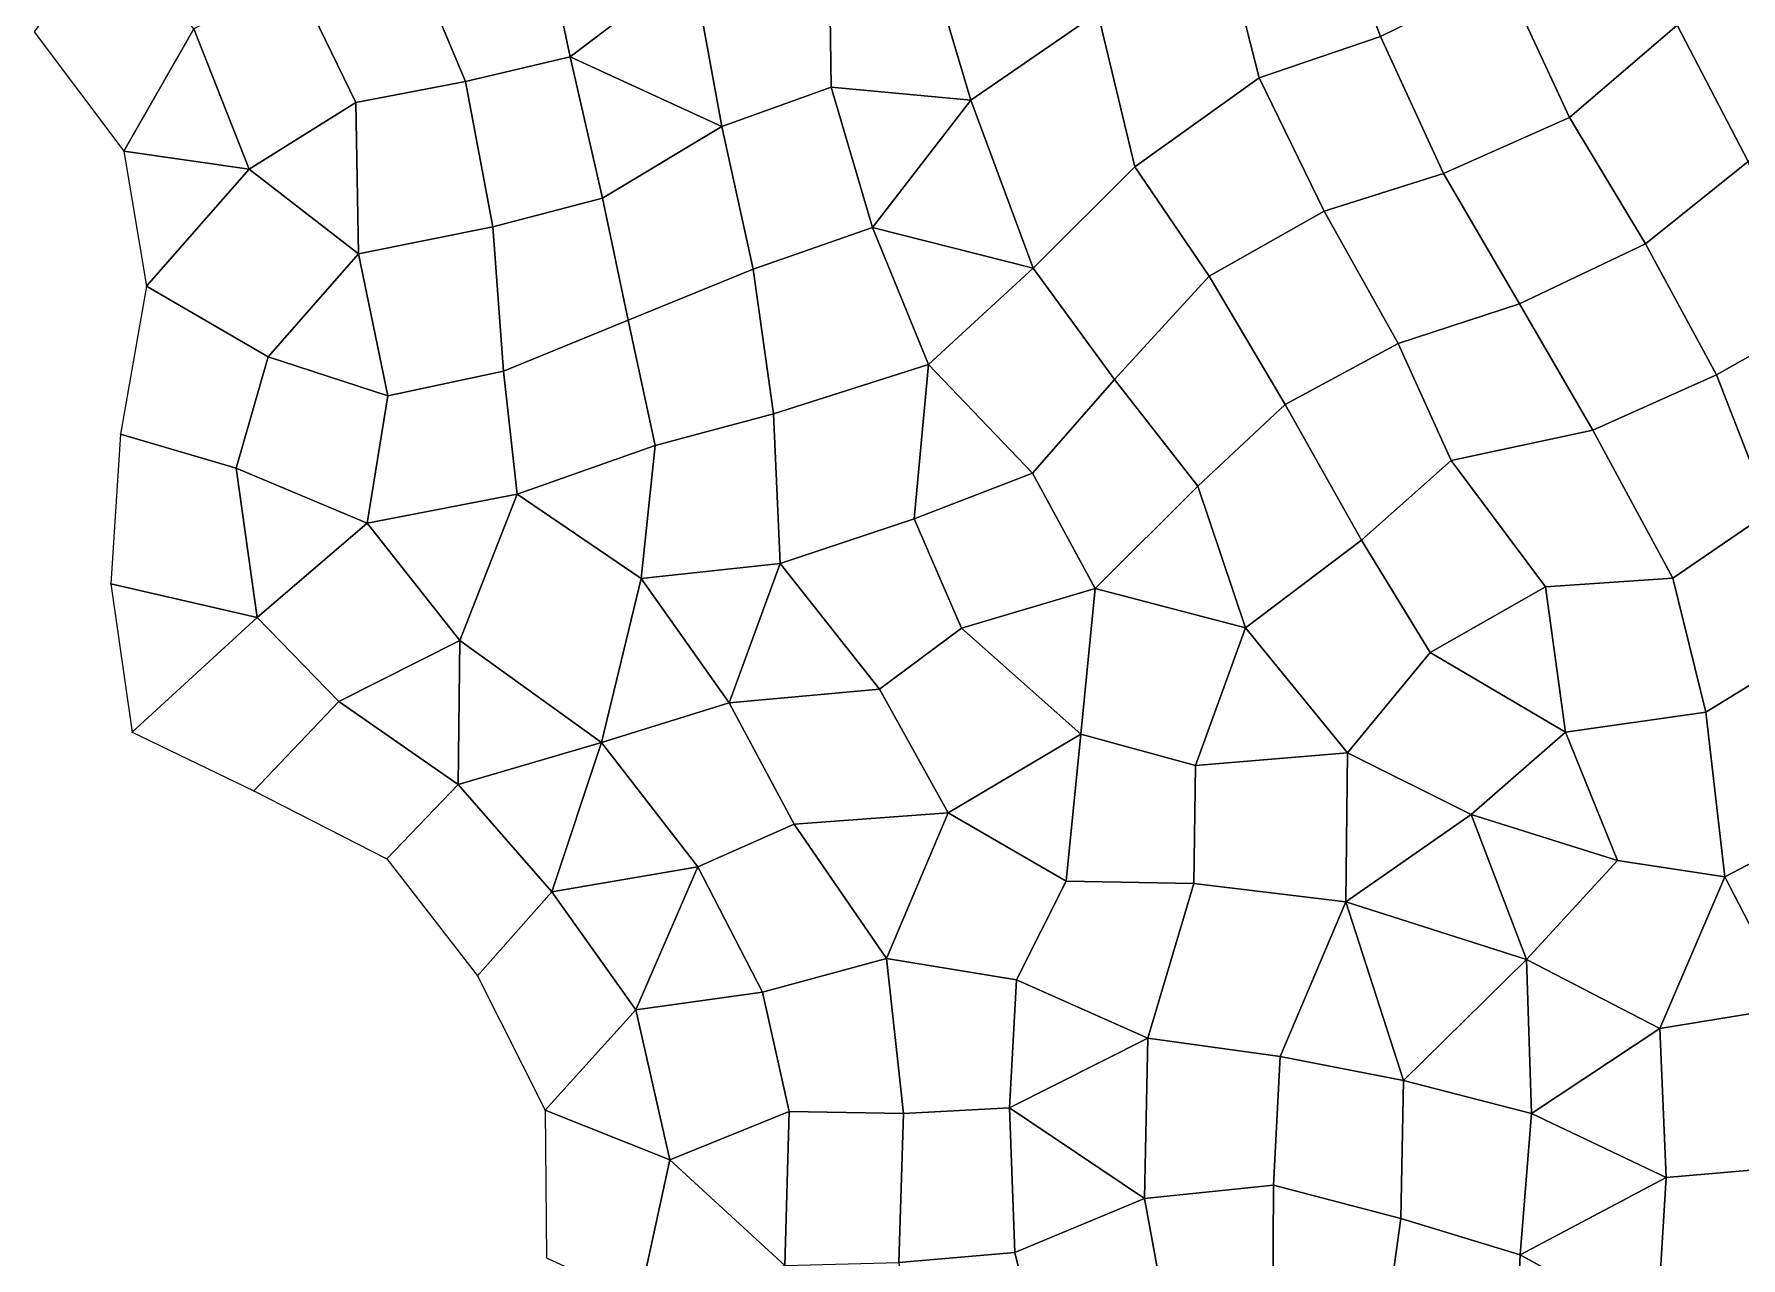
# Model space of a CAD drawing. Extents: x 727294 to 731543, y 8575035 to 8579824.
# Drawn here: x 730247.3 to 730474.3, y 8578782.5 to 8578945.2 of the extents above; entities that cross this region are included whole.
import ezdxf

# ---------------------------------------------------------------- set-up
doc = ezdxf.new("R2010")
doc.units = 0
for name, color, linetype in [('MESH_BOUND', 25, 'CONTINUOUS'), ('MESH_ELEMS', 250, 'CONTINUOUS'), ('MESH_NODES', 18, 'CONTINUOUS')]:
    doc.layers.add(name, color=color, linetype=linetype)

msp = doc.modelspace()

# ---------------------------------------------------------------- linework, layer by layer
at = {"layer": 'MESH_BOUND', "color": 25}
for points in [[(730247.3, 8578945.57, 38.17), (730259.23, 8578929.7, 38.17)], [(730259.23, 8578929.7, 38.17), (730262.23, 8578911.74, 38.17)], [(730262.23, 8578911.74, 38.17), (730258.77, 8578892.05, 38.16)], [(730258.77, 8578892.05, 38.16), (730257.51, 8578872.16, 38.17)], [(730257.51, 8578872.16, 38.17), (730260.32, 8578852.45, 38.16)], [(730260.32, 8578852.45, 38.16), (730276.51, 8578844.63, 37.24)], [(730276.51, 8578844.63, 37.24), (730294.2, 8578835.58, 38.11)], [(730294.2, 8578835.58, 38.11), (730306.28, 8578820.03, 38.16)], [(730306.28, 8578820.03, 38.16), (730315.27, 8578802.19, 38.14)], [(730315.27, 8578802.19, 38.14), (730315.45, 8578782.54, 38.17)]]:
    msp.add_polyline3d(points, dxfattribs=at)
at = {"layer": 'MESH_ELEMS', "color": 179}
for points in [[(730442.82, 8578953.01, 31.47), (730435.67, 8578971.24, 32.06), (730419.52, 8578963.16, 32.32), (730426.4, 8578944.92, 31.87)], [(730365.95, 8578956.4, 33.81), (730371.92, 8578936.48, 32.92), (730388.79, 8578948.09, 33.02), (730382.79, 8578967.76, 33.23)], [(730419.52, 8578963.16, 32.32), (730404.98, 8578960.19, 32.92), (730410.24, 8578939.45, 32.45), (730426.4, 8578944.92, 31.87)], [(730442.82, 8578953.01, 31.47), (730451.55, 8578934.18, 30.72), (730465.87, 8578946.43, 30.67), (730456.18, 8578961.52, 31.38)], [(730247.3, 8578945.57, 38.17), (730259.23, 8578929.7, 38.17), (730268.55, 8578945.94, 37.87), (730257.39, 8578959.39, 38.13)], [(730304.67, 8578938.95, 35.87), (730318.62, 8578942.24, 35.59), (730314.84, 8578959.94, 34.94), (730297.13, 8578956.88, 35.88)], [(730318.62, 8578942.24, 35.59), (730334.81, 8578954.54, 34.55), (730314.84, 8578959.94, 34.94), (730318.62, 8578942.24, 35.59)], [(730388.79, 8578948.09, 33.02), (730393.7, 8578927.61, 31.85), (730410.24, 8578939.45, 32.45), (730404.98, 8578960.19, 32.92)], [(730492.38, 8578945.56, 30.28), (730478.79, 8578959.7, 30.7), (730465.87, 8578946.43, 30.67), (730475.29, 8578928.32, 29.87)], [(730297.13, 8578956.88, 35.88), (730282.02, 8578952.77, 36.02), (730290.11, 8578936.16, 35.87), (730304.67, 8578938.95, 35.87)], [(730318.62, 8578942.24, 35.59), (730338.77, 8578932.95, 33.77), (730334.81, 8578954.54, 34.55), (730318.62, 8578942.24, 35.59)], [(730353.32, 8578938.19, 33.64), (730353.09, 8578954.11, 33.88), (730334.81, 8578954.54, 34.55), (730338.77, 8578932.95, 33.77)], [(730353.32, 8578938.19, 33.64), (730371.92, 8578936.48, 32.92), (730365.95, 8578956.4, 33.81), (730353.09, 8578954.11, 33.88)], [(730290.11, 8578936.16, 35.87), (730282.02, 8578952.77, 36.02), (730268.55, 8578945.94, 37.87), (730275.91, 8578927.28, 37.74)], [(730451.55, 8578934.18, 30.72), (730442.82, 8578953.01, 31.47), (730426.4, 8578944.92, 31.87), (730434.76, 8578926.71, 31.06)], [(730393.7, 8578927.61, 31.85), (730388.79, 8578948.09, 33.02), (730371.92, 8578936.48, 32.92), (730380.19, 8578914.13, 31.93)], [(730259.23, 8578929.7, 38.17), (730275.91, 8578927.28, 37.74), (730268.55, 8578945.94, 37.87), (730259.23, 8578929.7, 38.17)], [(730451.55, 8578934.18, 30.72), (730461.64, 8578917.35, 29.37), (730475.29, 8578928.32, 29.87), (730465.87, 8578946.43, 30.67)], [(730418.91, 8578921.72, 30.95), (730434.76, 8578926.71, 31.06), (730426.4, 8578944.92, 31.87), (730410.24, 8578939.45, 32.45)], [(730304.67, 8578938.95, 35.87), (730308.33, 8578919.63, 35.54), (730322.92, 8578923.45, 33.76), (730318.62, 8578942.24, 35.59)], [(730338.77, 8578932.95, 33.77), (730318.62, 8578942.24, 35.59), (730322.92, 8578923.45, 33.76), (730338.77, 8578932.95, 33.77)], [(730290.11, 8578936.16, 35.87), (730290.43, 8578916.04, 35.54), (730308.33, 8578919.63, 35.54), (730304.67, 8578938.95, 35.87)], [(730418.91, 8578921.72, 30.95), (730410.24, 8578939.45, 32.45), (730393.7, 8578927.61, 31.85), (730403.6, 8578913.07, 31.22)], [(730358.83, 8578919.55, 32.3), (730353.32, 8578938.19, 33.64), (730338.77, 8578932.95, 33.77), (730342.94, 8578914.02, 32.95)], [(730371.92, 8578936.48, 32.92), (730353.32, 8578938.19, 33.64), (730358.83, 8578919.55, 32.3), (730371.92, 8578936.48, 32.92)], [(730380.19, 8578914.13, 31.93), (730371.92, 8578936.48, 32.92), (730358.83, 8578919.55, 32.3), (730380.19, 8578914.13, 31.93)], [(730290.11, 8578936.16, 35.87), (730275.91, 8578927.28, 37.74), (730290.43, 8578916.04, 35.54), (730290.11, 8578936.16, 35.87)], [(730444.87, 8578909.38, 30.11), (730461.64, 8578917.35, 29.37), (730451.55, 8578934.18, 30.72), (730434.76, 8578926.71, 31.06)], [(730322.92, 8578923.45, 33.76), (730326.31, 8578907.21, 32.85), (730342.94, 8578914.02, 32.95), (730338.77, 8578932.95, 33.77)], [(730275.91, 8578927.28, 37.74), (730259.23, 8578929.7, 38.17), (730262.23, 8578911.74, 38.17), (730275.91, 8578927.28, 37.74)], [(730278.43, 8578902.36, 36.25), (730290.43, 8578916.04, 35.54), (730275.91, 8578927.28, 37.74), (730262.23, 8578911.74, 38.17)], [(730380.19, 8578914.13, 31.93), (730391.03, 8578899.34, 30.8), (730403.6, 8578913.07, 31.22), (730393.7, 8578927.61, 31.85)], [(730483.62, 8578907, 28.94), (730475.29, 8578928.32, 29.87), (730461.64, 8578917.35, 29.37), (730471.1, 8578899.96, 28.83)], [(730434.76, 8578926.71, 31.06), (730418.91, 8578921.72, 30.95), (730428.74, 8578904.1, 30.12), (730444.87, 8578909.38, 30.11)], [(730326.31, 8578907.21, 32.85), (730322.92, 8578923.45, 33.76), (730308.33, 8578919.63, 35.54), (730309.72, 8578900.44, 35.34)], [(730428.74, 8578904.1, 30.12), (730418.91, 8578921.72, 30.95), (730403.6, 8578913.07, 31.22), (730413.73, 8578896, 30.17)], [(730309.72, 8578900.44, 35.34), (730308.33, 8578919.63, 35.54), (730290.43, 8578916.04, 35.54), (730294.33, 8578897.16, 35.57)], [(730358.83, 8578919.55, 32.3), (730342.94, 8578914.02, 32.95), (730345.64, 8578894.75, 32.66), (730366.29, 8578901.33, 31.71)], [(730366.29, 8578901.33, 31.71), (730380.19, 8578914.13, 31.93), (730358.83, 8578919.55, 32.3), (730366.29, 8578901.33, 31.71)], [(730290.43, 8578916.04, 35.54), (730278.43, 8578902.36, 36.25), (730294.33, 8578897.16, 35.57), (730290.43, 8578916.04, 35.54)], [(730461.64, 8578917.35, 29.37), (730444.87, 8578909.38, 30.11), (730454.63, 8578892.61, 28.97), (730471.1, 8578899.96, 28.83)], [(730345.64, 8578894.75, 32.66), (730342.94, 8578914.02, 32.95), (730326.31, 8578907.21, 32.85), (730329.91, 8578890.55, 32.74)], [(730391.03, 8578899.34, 30.8), (730380.19, 8578914.13, 31.93), (730366.29, 8578901.33, 31.71), (730380.09, 8578886.89, 31.27)], [(730278.43, 8578902.36, 36.25), (730262.23, 8578911.74, 38.17), (730258.77, 8578892.05, 38.16), (730274.16, 8578887.54, 36.62)], [(730413.73, 8578896, 30.17), (730403.6, 8578913.07, 31.22), (730391.03, 8578899.34, 30.8), (730402.1, 8578885.14, 30.41)], [(730444.87, 8578909.38, 30.11), (730428.74, 8578904.1, 30.12), (730435.82, 8578888.57, 29.44), (730454.63, 8578892.61, 28.97)], [(730309.72, 8578900.44, 35.34), (730311.56, 8578884.08, 33.51), (730329.91, 8578890.55, 32.74), (730326.31, 8578907.21, 32.85)], [(730471.1, 8578899.96, 28.83), (730478.21, 8578881.75, 28.75), (730493.48, 8578888.51, 28.7), (730483.62, 8578907, 28.94)], [(730274.16, 8578887.54, 36.62), (730291.61, 8578880.21, 35.58), (730294.33, 8578897.16, 35.57), (730278.43, 8578902.36, 36.25)], [(730413.73, 8578896, 30.17), (730423.87, 8578877.95, 29.61), (730435.82, 8578888.57, 29.44), (730428.74, 8578904.1, 30.12)], [(730311.56, 8578884.08, 33.51), (730309.72, 8578900.44, 35.34), (730294.33, 8578897.16, 35.57), (730291.61, 8578880.21, 35.58)], [(730364.35, 8578880.82, 31.7), (730366.29, 8578901.33, 31.71), (730345.64, 8578894.75, 32.66), (730346.53, 8578874.86, 32.63)], [(730364.35, 8578880.82, 31.7), (730380.09, 8578886.89, 31.27), (730366.29, 8578901.33, 31.71), (730364.35, 8578880.82, 31.7)], [(730380.09, 8578886.89, 31.27), (730388.46, 8578871.55, 30.44), (730402.1, 8578885.14, 30.41), (730391.03, 8578899.34, 30.8)], [(730454.63, 8578892.61, 28.97), (730465.3, 8578872.92, 28.74), (730478.21, 8578881.75, 28.75), (730471.1, 8578899.96, 28.83)], [(730423.87, 8578877.95, 29.61), (730413.73, 8578896, 30.17), (730402.1, 8578885.14, 30.41), (730408.46, 8578866.3, 30.01)], [(730346.53, 8578874.86, 32.63), (730345.64, 8578894.75, 32.66), (730329.91, 8578890.55, 32.74), (730328.04, 8578872.88, 33.04)], [(730257.51, 8578872.16, 38.17), (730276.95, 8578867.7, 35.31), (730274.16, 8578887.54, 36.62), (730258.77, 8578892.05, 38.16)], [(730448.34, 8578871.75, 29.09), (730465.3, 8578872.92, 28.74), (730454.63, 8578892.61, 28.97), (730435.82, 8578888.57, 29.44)], [(730328.04, 8578872.88, 33.04), (730329.91, 8578890.55, 32.74), (730311.56, 8578884.08, 33.51), (730328.04, 8578872.88, 33.04)], [(730291.61, 8578880.21, 35.58), (730274.16, 8578887.54, 36.62), (730276.95, 8578867.7, 35.31), (730291.61, 8578880.21, 35.58)], [(730380.09, 8578886.89, 31.27), (730364.35, 8578880.82, 31.7), (730370.66, 8578866.27, 31.49), (730388.46, 8578871.55, 30.44)], [(730448.34, 8578871.75, 29.09), (730435.82, 8578888.57, 29.44), (730423.87, 8578877.95, 29.61), (730433.02, 8578863.05, 29.2)], [(730388.46, 8578871.55, 30.44), (730408.46, 8578866.3, 30.01), (730402.1, 8578885.14, 30.41), (730388.46, 8578871.55, 30.44)], [(730311.56, 8578884.08, 33.51), (730291.61, 8578880.21, 35.58), (730303.91, 8578864.65, 35.54), (730311.56, 8578884.08, 33.51)], [(730328.04, 8578872.88, 33.04), (730311.56, 8578884.08, 33.51), (730303.91, 8578864.65, 35.54), (730322.75, 8578851.06, 33.68)], [(730287.84, 8578856.5, 35.48), (730303.91, 8578864.65, 35.54), (730291.61, 8578880.21, 35.58), (730276.95, 8578867.7, 35.31)], [(730359.73, 8578858.18, 31.67), (730370.66, 8578866.27, 31.49), (730364.35, 8578880.82, 31.7), (730346.53, 8578874.86, 32.63)], [(730485.65, 8578864.89, 29.27), (730478.21, 8578881.75, 28.75), (730465.3, 8578872.92, 28.74), (730469.66, 8578855.11, 28.93)], [(730433.02, 8578863.05, 29.2), (730423.87, 8578877.95, 29.61), (730408.46, 8578866.3, 30.01), (730422, 8578849.71, 29.57)], [(730328.04, 8578872.88, 33.04), (730322.75, 8578851.06, 33.68), (730339.77, 8578856.34, 32.81), (730328.04, 8578872.88, 33.04)], [(730328.04, 8578872.88, 33.04), (730339.77, 8578856.34, 32.81), (730346.53, 8578874.86, 32.63), (730328.04, 8578872.88, 33.04)], [(730346.53, 8578874.86, 32.63), (730339.77, 8578856.34, 32.81), (730359.73, 8578858.18, 31.67), (730346.53, 8578874.86, 32.63)], [(730465.3, 8578872.92, 28.74), (730448.34, 8578871.75, 29.09), (730450.99, 8578852.44, 29.07), (730469.66, 8578855.11, 28.93)], [(730276.95, 8578867.7, 35.31), (730257.51, 8578872.16, 38.17), (730260.32, 8578852.45, 38.16), (730276.95, 8578867.7, 35.31)], [(730386.55, 8578852.17, 30.73), (730388.46, 8578871.55, 30.44), (730370.66, 8578866.27, 31.49), (730386.55, 8578852.17, 30.73)], [(730388.46, 8578871.55, 30.44), (730386.55, 8578852.17, 30.73), (730401.8, 8578848.03, 30.16), (730408.46, 8578866.3, 30.01)], [(730448.34, 8578871.75, 29.09), (730433.02, 8578863.05, 29.2), (730450.99, 8578852.44, 29.07), (730448.34, 8578871.75, 29.09)], [(730276.95, 8578867.7, 35.31), (730260.32, 8578852.45, 38.16), (730276.51, 8578844.63, 37.24), (730287.84, 8578856.5, 35.48)], [(730368.87, 8578841.7, 31.39), (730386.55, 8578852.17, 30.73), (730370.66, 8578866.27, 31.49), (730359.73, 8578858.18, 31.67)], [(730422, 8578849.71, 29.57), (730408.46, 8578866.3, 30.01), (730401.8, 8578848.03, 30.16), (730422, 8578849.71, 29.57)], [(730303.91, 8578864.65, 35.54), (730287.84, 8578856.5, 35.48), (730303.69, 8578845.49, 35.59), (730303.91, 8578864.65, 35.54)], [(730303.91, 8578864.65, 35.54), (730303.69, 8578845.49, 35.59), (730322.75, 8578851.06, 33.68), (730303.91, 8578864.65, 35.54)], [(730489.66, 8578842.32, 28.86), (730485.65, 8578864.89, 29.27), (730469.66, 8578855.11, 28.93), (730472.19, 8578833.19, 29)], [(730438.44, 8578841.49, 29.33), (730450.99, 8578852.44, 29.07), (730433.02, 8578863.05, 29.2), (730422, 8578849.71, 29.57)], [(730359.73, 8578858.18, 31.67), (730339.77, 8578856.34, 32.81), (730348.39, 8578840.21, 32.82), (730368.87, 8578841.7, 31.39)], [(730294.2, 8578835.58, 38.11), (730303.69, 8578845.49, 35.59), (730287.84, 8578856.5, 35.48), (730276.51, 8578844.63, 37.24)], [(730339.77, 8578856.34, 32.81), (730322.75, 8578851.06, 33.68), (730335.6, 8578834.53, 33.48), (730348.39, 8578840.21, 32.82)], [(730457.93, 8578835.4, 29.08), (730472.19, 8578833.19, 29), (730469.66, 8578855.11, 28.93), (730450.99, 8578852.44, 29.07)], [(730438.44, 8578841.49, 29.33), (730457.93, 8578835.4, 29.08), (730450.99, 8578852.44, 29.07), (730438.44, 8578841.49, 29.33)], [(730322.75, 8578851.06, 33.68), (730303.69, 8578845.49, 35.59), (730316.15, 8578831.19, 36.91), (730322.75, 8578851.06, 33.68)], [(730322.75, 8578851.06, 33.68), (730316.15, 8578831.19, 36.91), (730335.6, 8578834.53, 33.48), (730322.75, 8578851.06, 33.68)], [(730384.58, 8578832.63, 31.21), (730386.55, 8578852.17, 30.73), (730368.87, 8578841.7, 31.39), (730384.58, 8578832.63, 31.21)], [(730384.58, 8578832.63, 31.21), (730401.57, 8578832.33, 30.2), (730401.8, 8578848.03, 30.16), (730386.55, 8578852.17, 30.73)], [(730401.57, 8578832.33, 30.2), (730421.78, 8578829.9, 29.74), (730422, 8578849.71, 29.57), (730401.8, 8578848.03, 30.16)], [(730438.44, 8578841.49, 29.33), (730422, 8578849.71, 29.57), (730421.78, 8578829.9, 29.74), (730438.44, 8578841.49, 29.33)], [(730294.2, 8578835.58, 38.11), (730306.28, 8578820.03, 38.16), (730316.15, 8578831.19, 36.91), (730303.69, 8578845.49, 35.59)], [(730348.39, 8578840.21, 32.82), (730360.69, 8578822.35, 31.72), (730368.87, 8578841.7, 31.39), (730348.39, 8578840.21, 32.82)], [(730377.98, 8578819.52, 31.19), (730384.58, 8578832.63, 31.21), (730368.87, 8578841.7, 31.39), (730360.69, 8578822.35, 31.72)], [(730421.78, 8578829.9, 29.74), (730445.81, 8578822.2, 29.43), (730438.44, 8578841.49, 29.33), (730421.78, 8578829.9, 29.74)], [(730457.93, 8578835.4, 29.08), (730438.44, 8578841.49, 29.33), (730445.81, 8578822.2, 29.43), (730457.93, 8578835.4, 29.08)], [(730472.19, 8578833.19, 29), (730481.16, 8578815.9, 28.28), (730495.86, 8578825.78, 28.3), (730489.66, 8578842.32, 28.86)], [(730344.18, 8578817.87, 33.6), (730360.69, 8578822.35, 31.72), (730348.39, 8578840.21, 32.82), (730335.6, 8578834.53, 33.48)], [(730327.32, 8578815.54, 35.57), (730335.6, 8578834.53, 33.48), (730316.15, 8578831.19, 36.91), (730327.32, 8578815.54, 35.57)], [(730344.18, 8578817.87, 33.6), (730335.6, 8578834.53, 33.48), (730327.32, 8578815.54, 35.57), (730344.18, 8578817.87, 33.6)], [(730463.56, 8578813.06, 29.32), (730472.19, 8578833.19, 29), (730457.93, 8578835.4, 29.08), (730445.81, 8578822.2, 29.43)], [(730395.46, 8578811.74, 30.17), (730401.57, 8578832.33, 30.2), (730384.58, 8578832.63, 31.21), (730377.98, 8578819.52, 31.19)], [(730413.03, 8578809.34, 29.95), (730421.78, 8578829.9, 29.74), (730401.57, 8578832.33, 30.2), (730395.46, 8578811.74, 30.17)], [(730481.16, 8578815.9, 28.28), (730472.19, 8578833.19, 29), (730463.56, 8578813.06, 29.32), (730481.16, 8578815.9, 28.28)], [(730306.28, 8578820.03, 38.16), (730315.27, 8578802.19, 38.14), (730327.32, 8578815.54, 35.57), (730316.15, 8578831.19, 36.91)], [(730413.03, 8578809.34, 29.95), (730429.45, 8578806.11, 29.87), (730421.78, 8578829.9, 29.74), (730413.03, 8578809.34, 29.95)], [(730445.81, 8578822.2, 29.43), (730421.78, 8578829.9, 29.74), (730429.45, 8578806.11, 29.87), (730445.81, 8578822.2, 29.43)], [(730347.72, 8578801.99, 33.67), (730362.94, 8578801.73, 31.79), (730360.69, 8578822.35, 31.72), (730344.18, 8578817.87, 33.6)], [(730362.94, 8578801.73, 31.79), (730377.05, 8578802.51, 30.95), (730377.98, 8578819.52, 31.19), (730360.69, 8578822.35, 31.72)], [(730445.81, 8578822.2, 29.43), (730429.45, 8578806.11, 29.87), (730446.48, 8578801.76, 29.23), (730445.81, 8578822.2, 29.43)], [(730463.56, 8578813.06, 29.32), (730445.81, 8578822.2, 29.43), (730446.48, 8578801.76, 29.23), (730463.56, 8578813.06, 29.32)], [(730395.46, 8578811.74, 30.17), (730377.98, 8578819.52, 31.19), (730377.05, 8578802.51, 30.95), (730395.46, 8578811.74, 30.17)], [(730347.72, 8578801.99, 33.67), (730344.18, 8578817.87, 33.6), (730327.32, 8578815.54, 35.57), (730331.87, 8578795.6, 35.78)], [(730327.32, 8578815.54, 35.57), (730315.27, 8578802.19, 38.14), (730331.87, 8578795.6, 35.78), (730327.32, 8578815.54, 35.57)], [(730479.27, 8578794.53, 28.44), (730481.16, 8578815.9, 28.28), (730463.56, 8578813.06, 29.32), (730464.41, 8578793.21, 28.78)], [(730395.46, 8578811.74, 30.17), (730377.05, 8578802.51, 30.95), (730394.99, 8578790.46, 30.06), (730395.46, 8578811.74, 30.17)], [(730412.17, 8578792.22, 30.1), (730413.03, 8578809.34, 29.95), (730395.46, 8578811.74, 30.17), (730394.99, 8578790.46, 30.06)], [(730446.48, 8578801.76, 29.23), (730464.41, 8578793.21, 28.78), (730463.56, 8578813.06, 29.32), (730446.48, 8578801.76, 29.23)], [(730412.17, 8578792.22, 30.1), (730429.12, 8578787.79, 29.76), (730429.45, 8578806.11, 29.87), (730413.03, 8578809.34, 29.95)], [(730446.48, 8578801.76, 29.23), (730429.45, 8578806.11, 29.87), (730429.12, 8578787.79, 29.76), (730444.99, 8578782.95, 28.93)], [(730377.74, 8578783.26, 30.93), (730377.05, 8578802.51, 30.95), (730362.94, 8578801.73, 31.79), (730362.33, 8578781.94, 32.51)], [(730377.74, 8578783.26, 30.93), (730394.99, 8578790.46, 30.06), (730377.05, 8578802.51, 30.95), (730377.74, 8578783.26, 30.93)], [(730315.45, 8578782.54, 38.17), (730327.8, 8578776.84, 36.01), (730331.87, 8578795.6, 35.78), (730315.27, 8578802.19, 38.14)], [(730331.87, 8578795.6, 35.78), (730347.18, 8578781.51, 33.58), (730347.72, 8578801.99, 33.67), (730331.87, 8578795.6, 35.78)], [(730362.33, 8578781.94, 32.51), (730362.94, 8578801.73, 31.79), (730347.72, 8578801.99, 33.67), (730347.18, 8578781.51, 33.58)], [(730446.48, 8578801.76, 29.23), (730444.99, 8578782.95, 28.93), (730464.41, 8578793.21, 28.78), (730446.48, 8578801.76, 29.23)], [(730331.87, 8578795.6, 35.78), (730327.8, 8578776.84, 36.01), (730347.18, 8578781.51, 33.58), (730331.87, 8578795.6, 35.78)], [(730480.25, 8578776.28, 28.61), (730479.27, 8578794.53, 28.44), (730464.41, 8578793.21, 28.78), (730463.16, 8578772.87, 28.27)], [(730412.08, 8578776.54, 29.9), (730412.17, 8578792.22, 30.1), (730394.99, 8578790.46, 30.06), (730398.57, 8578771.18, 30.25)], [(730412.08, 8578776.54, 29.9), (730426.32, 8578767.71, 29.44), (730429.12, 8578787.79, 29.76), (730412.17, 8578792.22, 30.1)], [(730464.41, 8578793.21, 28.78), (730444.99, 8578782.95, 28.93), (730463.16, 8578772.87, 28.27), (730464.41, 8578793.21, 28.78)], [(730398.57, 8578771.18, 30.25), (730394.99, 8578790.46, 30.06), (730377.74, 8578783.26, 30.93), (730381.87, 8578766.43, 30.89)], [(730444.99, 8578782.95, 28.93), (730429.12, 8578787.79, 29.76), (730426.32, 8578767.71, 29.44), (730443.95, 8578761.14, 28.27)], [(730381.87, 8578766.43, 30.89), (730377.74, 8578783.26, 30.93), (730362.33, 8578781.94, 32.51), (730363.98, 8578762.85, 32.3)], [(730463.16, 8578772.87, 28.27), (730444.99, 8578782.95, 28.93), (730443.95, 8578761.14, 28.27), (730463.16, 8578772.87, 28.27)]]:
    msp.add_3dface(points, dxfattribs=at)
at = {"layer": 'MESH_NODES', "color": 18}
for p in [(730426.4, 8578944.92, 31.87), (730318.62, 8578942.24, 35.59), (730304.67, 8578938.95, 35.87), (730410.24, 8578939.45, 32.45), (730353.32, 8578938.19, 33.64), (730371.92, 8578936.48, 32.92), (730290.11, 8578936.16, 35.87), (730451.55, 8578934.18, 30.72), (730338.77, 8578932.95, 33.77), (730259.23, 8578929.7, 38.17), (730275.91, 8578927.28, 37.74), (730393.7, 8578927.61, 31.85), (730434.76, 8578926.71, 31.06), (730322.92, 8578923.45, 33.76), (730418.91, 8578921.72, 30.95), (730308.33, 8578919.63, 35.54), (730358.83, 8578919.55, 32.3), (730290.43, 8578916.04, 35.54), (730461.64, 8578917.35, 29.37), (730342.94, 8578914.02, 32.95), (730380.19, 8578914.13, 31.93), (730262.23, 8578911.74, 38.17), (730403.6, 8578913.07, 31.22), (730444.87, 8578909.38, 30.11), (730326.31, 8578907.21, 32.85), (730278.43, 8578902.36, 36.25), (730428.74, 8578904.1, 30.12), (730309.72, 8578900.44, 35.34), (730366.29, 8578901.33, 31.71), (730391.03, 8578899.34, 30.8), (730471.1, 8578899.96, 28.83), (730294.33, 8578897.16, 35.57), (730413.73, 8578896, 30.17), (730345.64, 8578894.75, 32.66), (730258.77, 8578892.05, 38.16), (730454.63, 8578892.61, 28.97), (730329.91, 8578890.55, 32.74), (730274.16, 8578887.54, 36.62), (730380.09, 8578886.89, 31.27), (730435.82, 8578888.57, 29.44), (730402.1, 8578885.14, 30.41), (730311.56, 8578884.08, 33.51), (730291.61, 8578880.21, 35.58), (730364.35, 8578880.82, 31.7), (730423.87, 8578877.95, 29.61), (730328.04, 8578872.88, 33.04), (730346.53, 8578874.86, 32.63), (730465.3, 8578872.92, 28.74), (730257.51, 8578872.16, 38.17), (730388.46, 8578871.55, 30.44), (730448.34, 8578871.75, 29.09), (730276.95, 8578867.7, 35.31), (730370.66, 8578866.27, 31.49), (730408.46, 8578866.3, 30.01), (730303.91, 8578864.65, 35.54), (730433.02, 8578863.05, 29.2), (730359.73, 8578858.18, 31.67), (730287.84, 8578856.5, 35.48), (730339.77, 8578856.34, 32.81), (730469.66, 8578855.11, 28.93), (730260.32, 8578852.45, 38.16), (730450.99, 8578852.44, 29.07), (730322.75, 8578851.06, 33.68), (730386.55, 8578852.17, 30.73), (730401.8, 8578848.03, 30.16), (730422, 8578849.71, 29.57), (730276.51, 8578844.63, 37.24), (730303.69, 8578845.49, 35.59), (730368.87, 8578841.7, 31.39), (730438.44, 8578841.49, 29.33), (730348.39, 8578840.21, 32.82), (730294.2, 8578835.58, 38.11), (730335.6, 8578834.53, 33.48), (730457.93, 8578835.4, 29.08), (730384.58, 8578832.63, 31.21), (730401.57, 8578832.33, 30.2), (730472.19, 8578833.19, 29), (730316.15, 8578831.19, 36.91), (730421.78, 8578829.9, 29.74), (730360.69, 8578822.35, 31.72), (730445.81, 8578822.2, 29.43), (730306.28, 8578820.03, 38.16), (730377.98, 8578819.52, 31.19), (730344.18, 8578817.87, 33.6), (730327.32, 8578815.54, 35.57), (730395.46, 8578811.74, 30.17), (730463.56, 8578813.06, 29.32), (730413.03, 8578809.34, 29.95), (730429.45, 8578806.11, 29.87), (730377.05, 8578802.51, 30.95), (730315.27, 8578802.19, 38.14), (730347.72, 8578801.99, 33.67), (730362.94, 8578801.73, 31.79), (730446.48, 8578801.76, 29.23), (730331.87, 8578795.6, 35.78), (730412.17, 8578792.22, 30.1), (730464.41, 8578793.21, 28.78), (730394.99, 8578790.46, 30.06), (730429.12, 8578787.79, 29.76), (730377.74, 8578783.26, 30.93), (730444.99, 8578782.95, 28.93)]:
    msp.add_point(p, dxfattribs=at)

doc.saveas('drawing.dxf')
